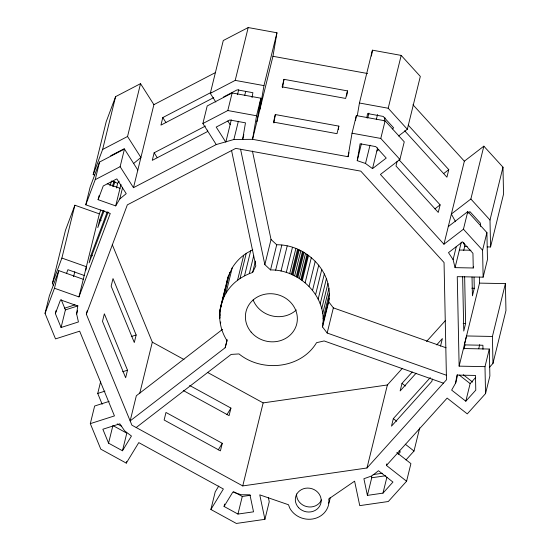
<?xml version="1.0" encoding="UTF-8"?>
<svg xmlns="http://www.w3.org/2000/svg" width="551" height="551" viewBox="0 0 551 551"><rect width="100%" height="100%" fill="white"/><g stroke="black" fill="none" stroke-linecap="round" stroke-linejoin="round"><path stroke-width="0.83" d="M222.521 329.374L136.338 395.742L130.153 420.902L225.159 347.736L227.053 340.718C220.648 330.848 218.182 318.499 220.545 306.969L228.011 276.988L232.191 267.91A51.98 47.668 13.8 0 1 242.103 256.429L246.235 253.343L252.757 249.748M446.386 375.245L327.177 333.031L322.521 326.957C327.852 296.948 299.785 269.522 270.534 269.928L264.845 264.652L240.573 149.259M322.521 326.957L328.706 301.796C334.037 271.788 305.97 244.362 276.719 244.768L271.03 239.492L252.427 151.05M226.117 285.921L226.179 285.087M76.637 313.994L77.725 305.97L60.507 299.875L55.369 313.581L61.078 327.501L78.435 321.949L76.637 313.994L77.45 310.674M85.922 270.018L86.369 266.725L61.891 258.061L74.874 205.22L99.352 213.884L78.951 296.913L54.473 288.249L58.799 270.637L83.277 279.302M455.656 383.021L456.882 375.086L475.479 375.445L475.782 390.142L465.815 401.204L451.655 390.108L455.656 383.021L457.702 374.714M226.316 284.268L228.011 276.988M252.041 97.651L252.888 92.692L237.205 89.834L223.616 96.921M216.24 144.562L202.885 123.527L207.204 105.95L232.123 92.967L260.878 98.202L256.559 115.779L252.551 139.32L233.879 139.499L216.24 144.562L133.487 187.684L120.125 166.684L124.457 149.073L99.531 162.056L90.102 187.188L85.777 204.8L110.255 213.471L78.951 296.913M256.876 121.709L260.878 98.202M215.827 102.059L210.296 93.374L223.279 40.533L248.205 27.55L276.953 32.785L263.97 85.625L259.969 109.126L258.323 109.146M349.01 152.703L348.025 156.711L252.551 139.32L272.952 56.292L276.953 32.785M273.895 122.949L275.328 114.553L338.851 126.124L338.28 129.478M282.553 87.726L283.985 79.33L347.509 90.901L346.648 95.936M348.025 156.711L352.027 133.204L356.359 115.593L385.115 120.827L404.248 141.834L399.916 159.446L380.417 174.46L443.948 244.217L463.446 229.202L467.771 211.591L486.905 232.605L487.463 259.555L483.137 277.167L457.268 276.664L459.128 366.146L484.99 366.649L489.322 349.038L463.453 348.535M355.498 120.628L356.359 115.593M357.303 115.6L359.445 103.009L372.435 50.175L401.19 55.41L420.323 76.417L407.334 129.258L398.593 135.987M371.429 56.05L372.435 50.175M357.234 160.665L360.113 143.763L375.796 146.621L386.23 158.075L372.517 168.634L365.513 163.468L357.234 160.665L361.366 143.852M366.814 117.797L367.531 113.568L383.214 116.426L393.648 127.88L392.34 128.886M268.385 497.629L269.246 501.713L264.921 519.324L236.358 523.45L210.875 509.482L223.382 488.992L138.776 442.618L126.269 463.115L100.792 449.155L90.316 423.636L114.45 415.909L79.661 331.179L55.52 338.899L45.044 313.381L49.37 295.77L58.799 270.637M53.419 285.508L52.462 283.193L65.452 230.352L74.874 205.22M55.369 313.581L56.154 310.378M94.772 175.17L93.195 174.612L106.178 121.771L115.607 96.639L140.533 83.656L153.894 104.656L133.487 187.684M85.777 204.8L95.206 179.667L99.531 162.056M93.195 174.612L102.624 149.479L115.607 96.639M61.078 327.501L65.411 309.889L61.285 299.834M73.572 276.671L74.791 271.712M122.653 187.319L119.794 198.945L115.696 205.902L98.099 199.676L99.084 195.674M107.287 211.825L90.991 255.278L89.131 262.827L108.148 212.128M103.264 210.399L99.641 220.056L97.789 227.597L104.132 210.702M133.645 163.461L140.911 157.49L127.543 136.49L140.533 83.656M116.516 187.994L117.673 183.276L119.154 181.21M86.335 314.187L127.343 204.862L235.745 148.377L360.822 171.154L444.051 262.538L446.482 379.77L366.98 467.992L242.743 485.927L131.909 425.186L86.335 314.187L87.154 310.86M115.696 205.902L120.986 184.358M205.427 126.069L154.135 152.792L152.283 160.341L207.341 131.648L207.713 130.139M211.061 92.416L162.793 117.57L160.94 125.111L213.733 97.603M90.316 423.636L94.641 406.018L109.126 401.39M102.176 404.269L97.734 393.442L100.571 381.884M108.568 443.162L112.9 425.551L126.792 433.162L122.467 450.773L108.568 443.162L102.858 429.243L119.829 423.815L124.602 430.813L131.455 436.041L122.467 450.773M127.501 370.196L125.642 377.745L102.493 321.371L104.353 313.822L127.501 370.196L122.673 371.739M136.152 334.974L134.299 342.522L111.15 286.141L113.01 278.592L136.152 334.974L131.331 336.516M139.665 393.634L152.317 342.157L112.273 244.637M126.269 463.115L126.668 461.518M202.885 123.527L227.804 110.537L232.123 92.967M210.296 93.374L235.215 80.384L248.205 27.55M231.289 119.877L225.814 142.165L216.206 127.067L229.795 119.987L245.477 122.845L242.654 139.417L243.831 134.609M237.481 94.676L238.7 89.723M233.879 139.499L238.369 121.234M244.692 95.495L245.712 91.342M219.994 310.247L225.579 287.526M219.932 311.081L221.13 306.211M222.728 299.716L223.926 294.847M224.326 293.228L225.717 287.546M219.815 311.907L220.614 308.656M220.545 306.969L223.658 297.492L229.843 272.332M219.759 313.574L220.159 311.949M219.642 315.234L220.042 313.615M219.677 316.074L220.076 314.449M219.649 316.908L220.049 315.289M219.78 318.581L220.18 316.956M223.658 297.492L226.006 293.07L232.191 267.91M220.372 323.582L220.772 321.956M275.328 114.553L273.468 122.102L336.998 133.673L338.851 126.124M283.985 79.33L282.126 86.879L345.656 98.443L347.509 90.901M237.515 280.39L243.7 255.23M226.006 293.07A51.98 47.668 13.8 0 1 235.918 281.589L240.05 278.503L246.235 253.343M225.159 347.736L227.15 339.623M240.05 278.503L244.527 275.844L250.712 250.684M244.527 275.844L249.3 273.654L253.687 255.795M249.3 273.654L252.613 272.456L255.409 261.091M264.845 264.652L271.03 239.492M222.273 443.307L220.421 450.856L164.129 420.007L165.982 412.458L222.273 443.307L218.258 449.892M189.654 385.459L230.931 408.084L229.078 415.633L183.29 390.535M210.875 509.482L215.207 491.871L218.775 486.016M270.534 269.928L276.719 244.768M275.652 270.217L281.837 245.057M281.017 271.092L287.202 245.932M224.057 506.452L232.853 492.043L241.242 494.743L249.947 494.798L253.529 511.824L237.956 514.069L224.057 506.452L224.65 504.055M286.279 272.476L292.464 247.316M289.681 273.73L295.859 248.57M291.376 274.357L297.561 249.197M292.195 274.749L298.373 249.589M293.029 275.094L299.214 249.934M242.743 485.927L263.151 402.898L387.381 384.963L402.361 368.343M294.633 275.927L300.812 250.767M237.956 514.069L242.282 496.458L250.478 495.273M296.259 276.719L302.444 251.552M297.023 277.187L303.208 252.021M297.822 277.601L304.007 252.441M299.331 278.586L305.509 253.426M300.867 279.522L307.045 254.362M301.576 280.06L307.761 254.899M302.327 280.555L308.512 255.395M305.144 282.753L311.329 257.592M309.063 286.362L315.241 261.202M312.562 290.315L318.747 265.155M315.613 294.571L321.791 269.411M318.175 299.083L324.36 273.923M320.227 303.794L326.412 278.634M367.696 118.086L368.915 113.134M321.743 308.663L327.928 283.503M322.707 313.636L328.892 288.476M323.113 318.643L329.291 293.483M322.948 323.651L329.126 298.49M365.513 163.468L370.003 145.202M376.326 119.464L377.552 114.484M327.177 333.031L333.355 307.871L328.706 301.796M372.517 168.634L377.621 147.875M384.199 121.103L385.011 117.804M399.916 159.446L380.782 138.439L385.115 120.827M407.334 129.258L388.2 108.244L401.19 55.41M397.113 161.477L395.997 166.003L438.265 212.417L440.118 204.869L399.007 159.728M366.98 467.992L387.381 384.963M367.4 495.383L363.901 478.729L371.987 475.864L378.468 470.726L392.946 482.07L382.979 493.131L367.4 495.383L371.732 477.765L371.381 476.105M408.243 125.139L448.776 169.646L446.923 177.195L404.654 130.78M430.31 377.587L393.338 418.608L391.485 426.157L431.867 381.347L432.418 379.081M412.238 372.021L401.996 383.386L400.143 390.935L416.067 373.261M264.921 519.324L259.769 494.86L288.483 504.744L289.792 508.167A20.862 19.127 13.8 0 0 312.658 518.994A20.862 19.127 13.8 0 0 328.995 501.747L328.74 498.93L354.603 481.168L359.748 505.632L388.31 501.513L406.59 481.23L386.451 465.443L386.843 463.846M443.948 244.217L464.355 161.188L483.847 146.173L502.98 167.187L503.538 194.138L490.555 246.972L487.222 246.91M382.979 493.131L386.912 477.118M473.646 266.395L473.254 267.993L455.057 267.641L453.101 259.645L456.366 246.359M455.539 221.736L451.365 214.029L470.864 199.014L483.847 146.173M455.057 267.641L461.318 242.165M406.59 481.23L410.915 463.618L396.823 452.571M406.011 459.913L414.008 451.035L419.69 427.92M463.722 250.402L464.693 246.469L463.687 242.371M440.518 346.124L442.377 338.576L436.688 344.885M483.137 277.167L482.58 250.216L486.905 232.605M490.555 246.972L489.997 220.021L502.98 167.187M464.645 276.719L465.616 323.499L463.763 331.048L462.633 276.609M474.046 277.215L474.273 288.276L472.421 295.825L472.028 277.112M459.128 366.146L479.528 283.118L479.404 277.098M464.025 348.976L465.044 344.823M465.815 401.204L470.141 383.592L475.678 377.449M478.716 348.721L479.728 344.595M489.543 367.214L492.973 363.412L492.415 336.461L505.398 283.62L479.528 283.118M386.451 465.443L447.137 398.097L467.276 413.884L485.548 393.6L489.88 375.989L489.322 349.038M492.973 363.412L505.956 310.571L505.398 283.62M52.462 283.193L61.891 258.061M45.044 313.381L54.473 288.249M66.499 273.489L67.931 269.687L84.358 275.5M98.099 199.676L103.237 185.969L116.833 178.889L126.227 193.656L119.794 198.945M99.352 213.884L100.861 209.876M109.89 185.804L111.392 181.789M112.321 186.259L114.133 181.431M113.182 186.562L114.994 181.734M252.613 272.456L255.816 265.892L231.565 150.561M226.916 414.669L230.931 408.084M426.557 341.489L445.566 320.393M398.153 454.334L400.363 451.882L399.048 450.849M376.843 151.022L378.806 149.514M443.576 173.648L448.776 169.646M136.187 427.528L231.151 354.41L239.003 353.928C261.863 372.621 300.908 368.86 316.55 342.688L324.133 340.945L443.41 383.172M434.925 208.877L440.118 204.869M448.28 226.606L467.771 211.591M467.93 213.189L469.934 211.646L480.369 223.1L480.431 226.371M153.894 104.656L215.386 72.608M102.624 149.479L127.543 136.49M110.661 155.775L124.251 148.694L137.819 170.066M95.206 179.667L120.125 166.684M64.55 308.195L75.012 304.848M65.411 309.889L78.028 305.853M97.734 393.442L104.972 391.127M373.048 474.597L382.291 473.261M371.732 477.765L385.666 475.754M464.693 246.469L467.193 246.517M459.389 250.03L470.967 250.25M471.849 288.228L474.273 288.276M463.191 323.451L465.616 323.499M492.415 336.461L466.545 335.958L464.3 344.892L482.896 345.257L482.986 349.334M272.952 56.292L367.586 73.524M235.215 80.384L263.97 85.625M359.445 103.009L388.2 108.244M227.804 110.537L256.559 115.779M352.027 133.204L380.782 138.439M111.357 181.038L117.673 183.276M107.225 183.758L120.022 188.29M99.641 220.056L101.177 220.593M333.355 307.871L446.083 347.791M90.991 255.278L92.52 255.816M152.317 342.157L183.986 359.514M207.355 372.324L263.151 402.898M117.205 423.891L121.702 426.35M233.507 491.65L242.282 496.458M463.281 374.749L472.682 382.112M459.355 375.135L470.141 383.592M401.996 383.386L405.357 386.017M393.338 418.608L396.699 421.24M405.281 444.196L414.008 451.035M412.954 104.752L464.355 161.188M470.864 199.014L489.997 220.021M463.446 229.202L482.58 250.216M453.101 259.645L448.493 252.633L462.509 241.841L472.944 253.295L473.254 267.993M227.839 121L230.132 124.595M162.793 117.57L165.913 122.467M154.135 152.792L157.255 157.689M484.99 366.649L485.548 393.6M330.166 497.546A20.862 19.127 13.8 0 1 328.637 503.159M321.522 499.853A12.997 11.915 13.8 0 1 306.776 506.624A12.997 11.915 13.8 0 1 296.569 493.965M296.314 309.965A26.104 23.934 13.8 0 1 253.136 299.916M298.676 507.747A12.997 11.915 13.8 0 0 320.572 504.165A12.997 11.915 13.8 0 0 305.509 488.255A12.997 11.915 13.8 0 0 298.676 507.747M251.098 332.053A26.104 23.934 13.8 0 0 295.584 327.418A26.104 23.934 13.8 0 0 267.455 293.862A26.104 23.934 13.8 0 0 251.098 332.053"/></g></svg>
